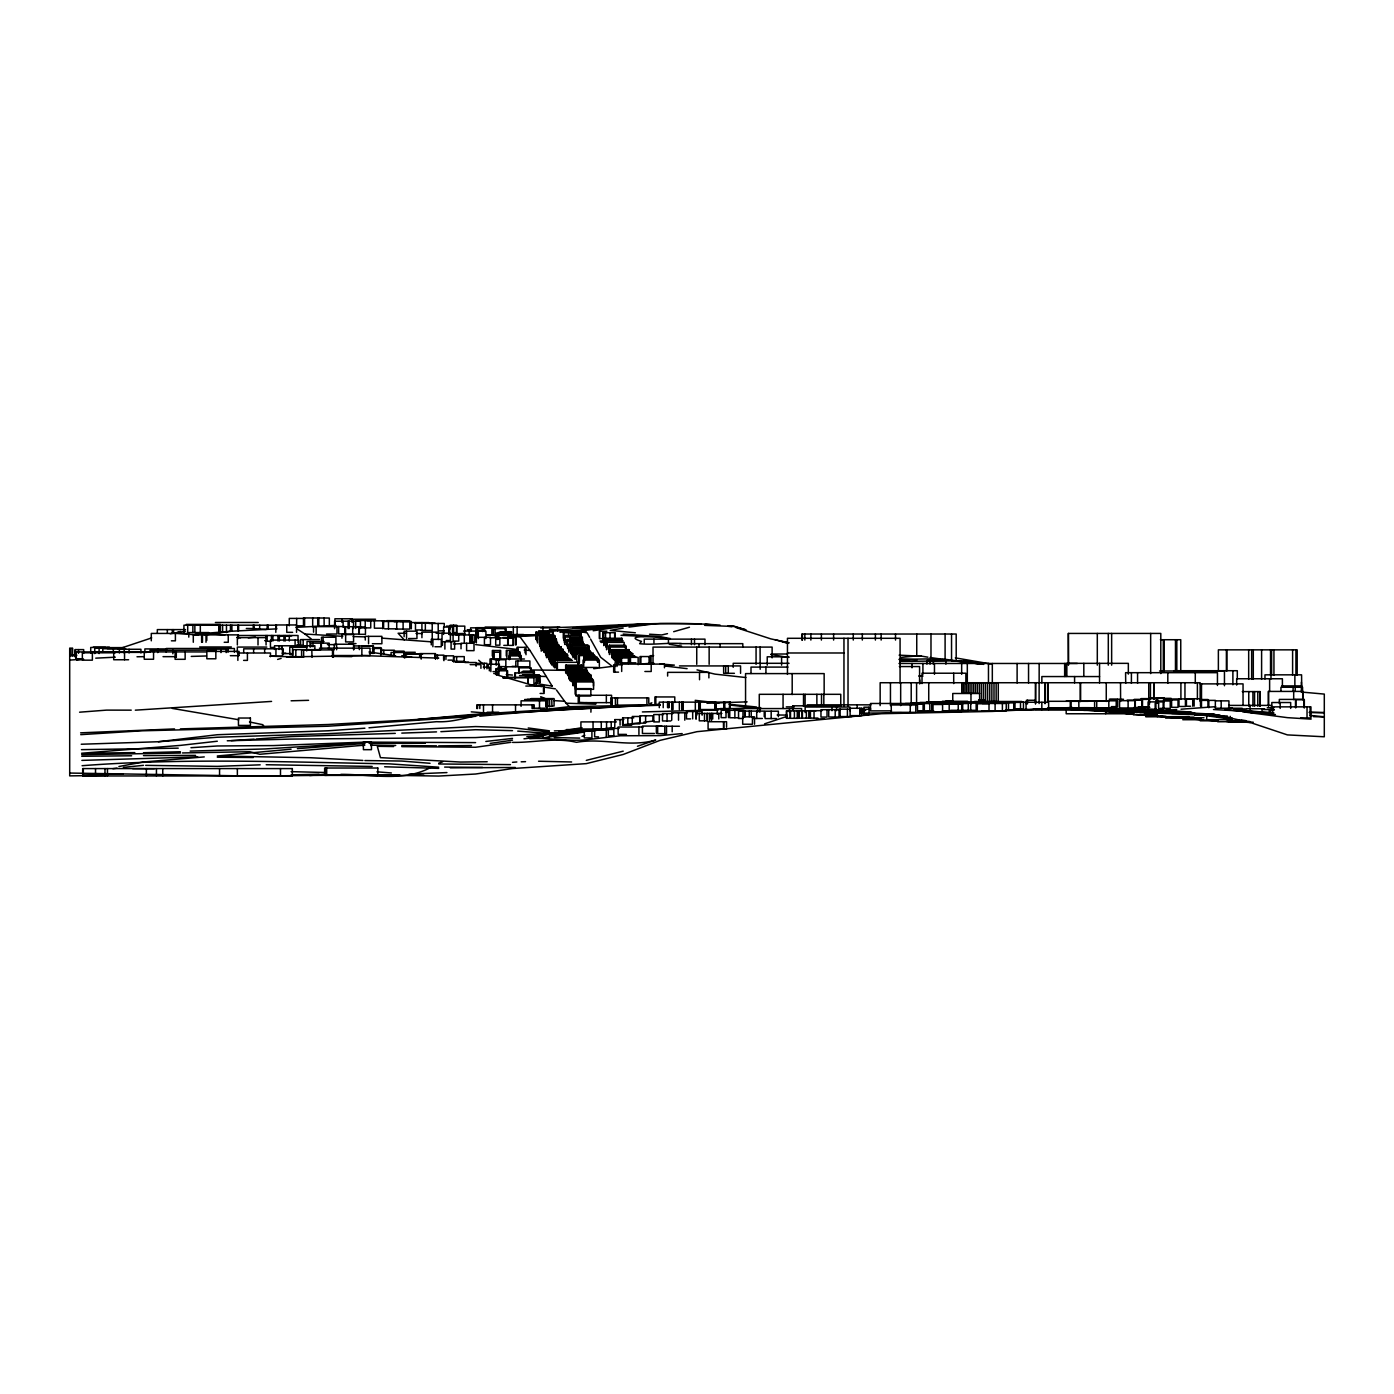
<?xml version="1.0" encoding="UTF-8"?>
<svg xmlns="http://www.w3.org/2000/svg" width="1394" height="1394" viewBox="0 0 1394 1394"><rect width="100%" height="100%" fill="white"/><g stroke="black" fill="none" stroke-linecap="round" stroke-linejoin="round"><path stroke-width="1.5" d="M590.899 712.177L591.039 708.361L568.055 708.413L469.97 714.686L417.817 719.426L328.008 724.514L180.401 728.888M431.704 766.874C404.608 782.435 370.804 774.21 340.903 774.35M309.729 775.517L326.231 774.193M764.557 723.852L786.861 716.429M438.692 763.215L442.682 761.769M582.03 736.398L584.87 735.283M118.246 649.064L151.702 637.894M637.459 746.278L655.79 740.005C629.182 747.846 602.975 737.583 576.489 742.305C555.387 737.269 533.867 742.775 512.504 742.392M501.579 713.362C478.874 711.672 459.236 722.928 436.549 721.691L368.992 727.807M479.815 716.185C539.583 710.452 599.925 707.124 660.094 705.242M673.668 631.691L689.455 627.23M277.615 659.432L281.118 658.404M205.005 634.967L231.021 631.255L276.901 628.851M558.837 731.589L582.012 727.668M586.299 760.375L623.205 751.157M665.548 665.949L674.382 665.112L660.094 663.962M899.2 659.362L931.558 658.874L947.571 659.954L930.025 657.515M667.778 639.01C664.136 636.814 618.727 634.235 641.484 641.397L639.602 643.697C653.525 645.213 667.343 642.477 681.405 643.523M667.482 633.643L661.662 634.967L649.534 634.218M170.155 633.747L185.507 631.238M180.401 631.447L175.278 633.155L198.593 635.054M600.222 729.654L607.174 728.348L590.864 730.996M118.908 766.508L143.495 761.978L204.273 756.907M629.008 627.073L654.291 623.85M593.182 630.75L634.218 624.739L651.608 623.937M528.744 737.426L549.393 733.993L607.836 728.731L558.715 731.885M523.97 738.803L543.468 736.45M572.673 632.109L624.303 625.192L642.146 624.268M588.407 731.136L614.127 727.668M559.987 632.284L624.791 624.895M623.205 628.067L610.206 630.402L635.35 632.789M490.183 743.403L512.504 740.179M584.783 732.007L542.44 737.966L549.393 737.409M81.235 744.239L158.428 741.73L217.307 734.725L328.008 730.787L364.897 728.208M540.924 709.929L569.397 706.653L660.094 704.876M227.274 740.789L291.102 739.081L475.598 737.583L553.157 733.105M583.877 731.78L549.393 735.492M195.125 634.183L231.021 631.255M112.879 768.686L117.079 768.164M123.369 767.38L143.495 765.341M593.774 668.702L612.297 666.402L600.64 657.254L590.516 639.01M623.205 724.793L639.602 722.754M643.697 722.231L653.943 720.959M526.845 736.642L587.571 730.404M485.844 741.451L512.504 738.419M1250.505 711.567L1273.907 712.892M248.254 637.807L255.416 637.11M217.307 741.225L180.401 745.389L81.601 753.248L134.817 752.621M1149.823 707.368C1122.013 710.957 1093.924 705.747 1065.992 708.5L1065.992 708.5M536.15 634.723L512.504 634.845M291.102 749.188L217.307 755.984L310.496 757.726L362.876 760.444M409.034 774.14L446.934 772.572M900.611 657.463L918.89 655.703L927.916 657.184M733.906 708.762L760.619 707.577M682.171 733.575L660.094 735.631L620.4 735.753L586.299 739.778C567.515 741.556 548.661 737.426 529.65 738.715M921.451 712.125L933.788 710.957M601.354 626.289L547.981 631.046M859.959 711.463L864.193 711.062M1176.693 709.563L1166.046 710.26L1134.333 708.814M79.58 712.195L106.606 710.121L131.228 710.156M653.978 663.422L643.767 664.293L652.706 663.544M297.375 748.665L364.897 743.438M213.09 634.061L224.817 634.932M574.729 731.501L606.146 729.167M1058.97 708.274L1064.633 707.873L992.197 711.428L881.496 713.711L697 731.676L660.094 740.353L623.205 754.468L586.299 763.633L512.504 768.53L475.598 774.018L438.692 776.057L364.897 774.872L254.196 776.075L69.7 773.06M512.504 762.326L516.843 761.978M254.196 739.116L231.247 740.632M605.153 642.146L601.128 642.46L600.047 641.031L604.055 640.77M474.971 715.105L417.817 719.426M1181.032 709.215L1215.742 706.671M69.7 660.111L82.716 659.135M95.75 658.16L115.284 657.184M536.551 635.525L511.493 636.919M510.971 712.77L645.439 705.312M595.151 729.829L607.819 728.957M75.851 655.476L73.76 655.598M638.4 664.171L653.594 663.091M190.961 747.707L217.307 745.982L273.485 745.581L364.897 742.113L475.598 742.619M860.83 709.685L870.762 709.023M540.715 627.945C600.448 626.969 660.338 620.435 720.036 625.122M158.428 741.73L217.307 737.234L328.008 733.662L475.598 726.57L512.504 727.703L549.393 732.129M190.124 751.105L265.243 748.944L364.897 742.671M364.897 745.11L259.824 754.276L249.857 751.732L182.44 752.952M594.977 730.02L549.393 733.471L517.732 731.118M599.315 729.742L608.011 729.184M271.569 701.409L135.323 710.173M542.371 734.15L596.946 729.986M475.598 716.342L328.008 726.222L141.578 730.822L80.73 734.655M76.374 659.414L82.525 659.048M256.095 739.012L291.102 736.572L395.286 733.366M440.87 731.676L475.598 729.707L512.504 730.648M1072.352 707.472L1033.128 709.319M132.639 768.634L154.351 768.756M983.589 664.328L955.308 660.843L899.688 661.401M610.102 626.098L576.977 627.561M450.297 767.833L515.362 767.484M601.197 729.776L607.592 729.445M82.612 659.606L76.705 659.885M1145.885 710.104L1153.483 709.738M706.95 703.273L747.132 701.844M278.486 636.378L291.729 635.856M81.462 749.658L178.223 748.16M1139.804 709.825L1085.194 708.936M80.608 732.843L174.511 728.923M73.568 655.633L76.391 655.529M642.373 711.933L718.781 709.86M861.527 710.539L865.657 710.382M596.458 730.003L554.376 730.892M180.401 751.749L143.495 752.725M859.941 710.191L864.106 710.034M859.871 710.609L864.175 710.452M536.882 635.298L512.504 635.455M453.311 643.976L461.972 643.662M401.803 733.105L436.531 731.885M81.88 760.392L197.756 756.907M521.182 761.821L525.538 761.664M538.554 761.229L571.61 761.978M326.022 772.52L291.102 771.649M566.766 670.357L531.079 669.974M606.669 729.376L566.4 729.585M283.209 653.716L291.102 653.472M1014.867 710.104L1065.992 708.117L1163.973 711.288M81.654 754.677L180.401 753.039M191.257 656.417L206.451 655.982M308.579 700.328L291.102 700.799M81.723 756.28L131.628 755.775M295.929 627.335L335.902 625.401M260.173 764.836L217.307 766.369L145.673 765.358M291.102 774.89L319.121 774.21M471.259 711.846L490.793 713.362M860.237 713.205L901.5 712.683M444.634 767.083L482.568 767.397M136.995 656.783L143.495 656.661M82.089 765.707C184.2 757.866 286.763 762.082 389.065 763.842L438.692 767.188M291.102 656.835L364.897 655.668L438.692 658.125M143.495 755.6L195.596 755.391M266.202 764.731L372.181 766.439M286.397 656.87L291.451 656.801L270.07 656.173M106.606 775.378L69.7 775.883L69.7 648.297L72.662 648.297L72.505 655.668M399.921 775.064L317.362 774.942M70.467 655.319L76.775 655.25M951.422 660.704L970.329 662.708M438.692 745.86L471.468 745.563M552.303 686.162L535.052 683.321M1138.062 709.441L1141.25 709.546L1100.842 708.309L1139.804 709.476M1145.729 714.512L1139.578 714.53L1147.332 715.209M1227.382 716.028L1089.08 710.278M71.739 655.197L75.921 655.197M899.548 660.024L907.058 660.024M369.236 743.42L425.344 743.211L369.236 742.706M350.347 619.25L375.544 619.232M356.515 620.522L370.734 620.522L370.734 627.892L360.872 627.892M386.783 620.644L409.644 620.731M366.918 620.818L383.611 620.818L383.611 628.189L374.394 628.189L374.394 620.818M382.322 621.201L391.923 621.201M400.113 621.445L411.317 621.445L411.317 628.816M394.119 621.707L409.801 621.707L409.801 629.077L395.913 629.077M215.373 622.473L258.238 622.473M411.213 622.56L428.934 622.595M414.907 623.048L435.067 623.135M428.899 623.466L444.25 623.466L444.25 627.161M186.308 624.407L220.461 624.407M296.539 624.965L275.82 624.965L275.82 632.336M296.678 625.784L304.589 625.784L304.589 618.413L289.272 618.413L289.272 625.784M446.411 626.133L464.812 626.133L464.638 634.775M336.128 626.516L344.788 626.516L344.788 633.904L338.637 633.904L338.637 626.516M312.239 626.638L336.965 626.638L336.965 634.026L326.544 634.026M342.872 626.76L359.129 626.69L359.129 634.078L345.573 634.148L345.573 626.76M356.498 626.934L365.455 626.934L365.455 634.322L359.303 634.322L359.303 626.934M485.077 627.126L559.813 627.126M476.33 627.683L496.02 627.683M480.965 628.049L476.068 628.049L476.068 635.437M384.709 628.833L396.732 628.833L396.732 621.463L382.81 621.463L382.81 628.833M493.215 628.659L506.179 628.659L506.179 632.353M185.524 629.6L157.33 629.6L157.33 633.277M467.217 629.739L471.503 629.739M485.251 630.21L477.654 630.21L477.689 636.779M421.162 630.437L432.21 630.437L432.21 623.048M444.25 630.855L438.204 630.855L438.204 623.466M538.607 630.82L579.852 630.82M463.575 631.064L475.842 631.081L475.842 638.452M477.689 631.238L485.931 631.238L485.931 638.626M606.895 631.186L599.368 631.186L599.368 638.574M500.533 631.726L511.563 631.726L511.563 637.267M500.01 632.005L510.291 632.005L510.291 637.546M208.821 632.562L187.702 632.562L187.702 625.192M292.618 632.336L286.746 632.336L286.746 624.965M498.094 632.528L508.549 632.528L508.549 638.069M436.078 633.19L450.419 633.19L450.401 641.101M548.103 632.946L537.317 632.946L537.317 638.487M508.583 633.346L495.828 633.346L495.672 645.161L499.854 645.161L499.854 637.772L489.747 637.772M1068.431 633.434L1068.431 665.147L1068.309 633.434L1160.801 633.434L1160.801 673.598M450.401 633.712L464.812 633.503M570.791 634.026L581.054 634.026L581.054 637.703M553.47 634.322L536.969 634.322L537.108 641.066M523.569 634.514L513.323 634.514L513.323 627.126M456.03 634.932L474.814 634.932L474.814 642.303L469.952 642.303L469.952 634.932M488.092 635.228L491.873 635.228L491.873 627.84M237.607 635.49L298.037 635.49L298.037 642.878M508.531 635.263L498.338 635.263L498.338 638.957M537.108 635.525L554.829 635.525L554.829 639.219M580.758 635.472L564.483 635.472L564.727 644.411L568.212 644.411M555.021 636.744L539.408 636.744L539.408 644.568M502.938 637.494L516.163 637.494L516.163 644.864M266.08 637.616L237.346 637.616L237.346 644.986M539.757 637.842L555.178 637.842M495.95 637.982L513.497 638.016L513.497 645.405M570.285 638.191L581.159 638.191M621.951 638.26L603.811 638.26L603.811 645.649L604.351 638.26M408.634 638.539L416.945 638.539L416.945 631.168L404.121 631.168L404.121 636.692M605.101 638.574L599.699 638.574L599.699 631.186M539.408 639.044L556.398 639.044L556.398 642.721M319.47 639.585L300.599 639.585L300.599 645.108M582.465 639.515L567.044 639.515L567.044 645.056M621.829 639.567L605.798 639.567L605.798 646.955M1160.366 639.724L1180.753 639.724L1180.753 671.35M446.219 640.56L450.419 640.56M171.392 640.822L175.4 640.822L175.4 633.434M607.331 640.839L623.17 640.839M556.624 641.066L540.593 641.066L540.611 648.437M324.053 641.484L307.028 641.484L307.028 647.008M540.506 642.024L556.938 642.024L556.938 645.718M224.207 642.268L228.25 642.268L228.25 634.88M583.075 642.32L569.501 642.32L569.501 646.014M540.611 642.895L557.583 642.895L557.583 646.589M349.11 643.592L356.01 643.592M679.296 643.662L742.81 643.662L742.81 647.356M372.355 643.732L381.886 643.732L381.886 636.344L365.28 636.344L365.28 640.038M557.373 643.801L540.767 643.801L540.767 647.496M571.557 643.767L584.278 643.767M327.398 644.62L335.919 644.62L335.919 637.232L321.509 637.232L321.509 642.773M558.872 644.812L542.231 644.812L542.231 650.353M503.792 645.37L507.695 645.37L507.695 637.982M509.298 645.405L513.114 645.405L513.114 638.016M559.221 645.544L543.329 645.544L543.329 651.085M362.161 646.084L373.069 646.084L373.069 653.472M434.98 646.746L441.271 646.746L441.271 639.358L431.269 639.358L431.269 644.899M93.241 647.147L109.377 647.147M199.673 646.973L231.387 646.973M266.812 647.077L237.328 647.077L237.328 652.601M609.37 647.077L626.15 647.077L626.15 650.771M105.648 647.461L90.715 647.461L90.715 652.984M107.094 647.618L124.101 647.618M274.566 647.461L270.453 647.461L270.453 640.09L298.734 640.09L298.734 645.614M561.224 647.461L545.228 647.461L545.228 653.002M546.065 647.914L560.719 647.914M112.165 648.071L94.757 648.071L94.757 653.594M319.453 648.158L370.037 648.158L370.037 655.529L332.312 655.529M586.891 648.245L571.087 648.245L571.087 653.786M107.216 648.593L121.609 648.593M372.32 648.454L381.538 648.454L381.538 653.978M125.669 648.715L102.807 648.715L102.807 652.409M166.827 648.924L144.871 648.924L144.871 652.601M207.619 648.907L226.194 648.907L226.194 652.601M545.664 649.029L562.915 649.029L562.915 652.723M586.839 648.942L572.202 648.942L572.202 654.483M320.794 649.639L292.792 649.639L292.792 657.01L302.062 657.01M572.795 649.656L588.564 649.656M149.872 650.318L216.175 650.109M380.963 650.231L394.38 650.231L394.38 653.925M546.169 650.336L563.298 650.336M517.976 650.423L506.283 650.423L506.283 655.947M589.854 650.44L572.464 650.44L572.464 655.964M627.579 650.406L611.809 650.406L611.809 657.794L612.123 649.656M394.032 651.155L404.068 651.155L404.068 654.849M563.646 651.033L547.389 651.033L547.389 656.574M575.548 650.981L589.993 650.981M628.119 651.05L612.89 651.05L613.308 658.421M91.324 651.73L150.447 651.73M613.29 651.782L630.315 651.782M91.69 651.922L75.903 651.922L75.903 659.31L83.605 659.31M206.138 651.939L144.262 651.869L144.262 659.257L153.549 659.257L153.549 651.869M564.518 651.8L548.417 651.8L548.243 658.038M591.195 652.009L574.45 652.009L574.45 657.55M146.945 652.375L113.716 652.375L113.716 659.745L128.614 659.745M405.201 652.27L415.29 652.27M548.243 652.514L565.441 652.514M631.168 652.497L614.057 652.497L614.057 659.867L614.597 652.497M115.266 652.793L82.351 652.793L82.351 660.164L92.37 660.164L92.37 652.793M282.163 653.159L285.805 653.159M576.489 653.072L593.286 653.072L593.286 656.766M632.127 653.089L614.771 653.089L615.19 660.46M787.453 652.984L843.962 652.984M369.427 653.316L373.453 653.316L373.453 645.927L353.849 645.927L353.849 649.621M519.753 653.35L509.629 653.35L509.594 659.606M592.328 653.647L576.262 653.647L576.262 659.188M615.137 653.769L633.103 653.769M404.295 653.943L422.643 653.943M579.852 654.1L592.973 654.1M771.3 654.013L787.314 654.013M405.079 654.169L420.918 654.169M632.702 654.344L616.375 654.344L616.375 661.714M509.629 654.622L520.554 654.622M549.358 654.622L567.515 654.622L567.585 658.979M579.643 654.553L593.443 654.553M616.932 654.884L632.458 654.884M594.384 655.041L578.98 655.041L578.824 662.952M567.585 655.285L550.212 655.285L550.212 660.826M578.824 655.581L594.924 655.581M69.7 655.668L72.662 655.668M634.375 655.825L618.222 655.825L618.204 663.614M653.664 655.668L650.109 655.668L650.109 663.039M550.578 656.104L567.689 656.104M270.297 656.226L282.494 656.226L282.494 648.837M634.758 656.226L617.786 656.226L617.786 663.614M163.028 656.661L176.062 656.661M551.205 656.713L565.929 656.713M595.674 656.574L583.807 656.574L583.703 667.447L597.399 667.447M617.525 656.644L635.734 656.644M632.667 656.975L619.999 656.975L619.999 662.498M788.812 656.801L767.223 656.801L767.223 665.165M584.452 657.149L597.19 657.149M612.123 657.027L611.705 649.656L629.06 649.656L629.06 653.333M567.724 657.515L551.763 657.515L551.763 664.886M585.707 657.794L597.381 657.794L597.381 661.488M569.693 658.299L553.435 658.299L553.453 666.681M77.088 659.24L82.716 659.24M524.458 658.996L490.008 658.996L490.008 664.52M553.453 659.292L571.122 659.292M584.888 659.101L598.566 659.101M447.979 660.111L452.109 660.111M243.602 660.39L247.418 660.39L247.418 653.002M572.446 660.39L554.673 660.39L554.673 667.761M452.527 661.296L463.836 661.296M455.455 661.958L465.143 661.958M455.838 662.237L468.593 662.237M464.829 662.516L476.103 662.516L476.103 666.21M635.925 662.83L614.998 662.83L614.998 666.506M476.957 663.3L486.942 663.3L486.942 668.841M789.056 663.3L733.209 663.3L733.209 667.29M898.991 663.474L1077.37 663.474M470.144 664.624L480.93 664.624L480.93 668.318M622.282 664.764L613.656 664.764L613.656 672.152L618.535 672.152M679.453 665.931L740.562 665.931L740.562 673.319M566.138 666.036L581.385 666.036L581.385 669.712M512.068 666.367L516.198 666.367M899.357 666.559L919.587 666.559L919.587 683.13M504.628 666.785L529.023 666.785M483.282 667.151L489.399 667.151L489.329 670.828M580.496 667.116L567.306 667.116L567.306 674.504M787.993 667.099L751 667.099L751 673.476M567.811 668.074L580.009 668.074M504.349 668.824L495.95 668.824L495.95 674.365M496.212 669.259L504.541 669.259M565.79 669.712L556.729 669.712L556.729 662.324L578.405 662.324L578.405 666.018M586.247 669.869L569.275 669.869L569.188 679.226L569.606 671.856M569.153 670.845L587.118 670.845M1173.835 670.706L1237.297 670.706L1237.297 678.756M523.011 671.141L534.129 671.141L534.129 674.835M1159.564 670.984L1224.455 670.984L1224.455 685.743M644.882 671.49L651.207 671.49L651.207 664.102M493.006 671.629L497.24 671.629M521.321 672.013L533.85 672.013M569.188 671.856L587.728 671.856M588.495 672.657L570.111 672.657L570.111 680.028M534.634 672.919L514.769 672.919L514.769 678.46M734.411 673.319L723.643 673.319L723.643 665.931M570.425 673.72L589.383 673.72M522.541 674.818L539.182 674.818L538.537 682.189M519.509 675.567L539.809 675.567L539.809 682.938L539.356 675.567M525.259 675.829L537.631 675.829L537.195 683.217M590.76 675.654L572.673 675.654L572.673 683.043M918.681 676.02L923.037 676.02M573.718 676.595L590.481 676.595M1099.552 676.56L1041.858 676.56L1041.858 682.886M504.088 677.397L536.132 677.397L536.132 684.785M591.283 677.536L573.335 677.536L573.178 685.865L573.648 678.495M502.886 677.658L533.937 677.658L533.937 685.046L529.877 685.046M503.234 678.164L507.573 678.164L507.573 670.793L498.32 670.793L498.32 674.469M573.178 678.495L592.189 678.495M593.06 679.54L574.624 679.54L575.025 686.911M575.025 680.516L593.461 680.516L593.461 686.057M575.461 681.945L593.583 681.945L593.583 689.316L576.053 689.316M1200.164 683.879L1243.047 683.879L1243.047 705.399M525.817 686.057L544.148 686.057L544.148 693.445L540.088 693.445M1281.835 685.9L1301.682 685.9M575.426 687.904L575.025 679.54M1242.298 691.598L1260.211 691.598L1260.211 706.131M979.651 693.498L952.764 693.498L952.764 701.931M576.245 695.275L611.583 695.275L611.583 698.952M1149.301 697.976L1164.199 697.976L1164.199 701.67M1156.724 698.342L1171.152 698.342M531.149 698.586L554.08 698.586L554.08 705.974L552.599 705.974M1141.076 698.621L1156.358 698.621L1156.358 702.315M1185.597 698.742L1200.495 698.742L1200.495 706.131M534.059 699.039L551.919 699.039M1164.251 699.056L1192.741 698.864L1192.741 706.235M527.228 699.387L549.584 699.335L549.584 706.706M1109.206 699.248L1123.477 699.248M1134.193 699.37L1148.917 699.37L1148.917 706.758L1138.358 706.758M524.614 699.509L543.73 699.509M1109.99 699.544L1116.89 699.544L1116.89 706.932L1114.137 706.932M1200.025 699.527L1207.936 699.527L1207.936 706.897M978.605 699.788L984.251 699.788M1163.38 699.945L1178.017 699.945L1178.017 707.333L1171.605 707.333L1171.605 699.945M978.867 700.171L985.157 700.171M1035.446 700.258L1026.402 700.258L1026.402 703.953M1127.101 700.136L1141.947 700.136L1141.947 707.525L1133.74 707.525M1200.617 700.38L1215.359 700.38L1215.324 708.239L1242.176 708.257M946.09 700.746L951.178 700.746M1066.375 700.816L1116.211 700.816L1116.211 708.187M1215.324 700.868L1228.933 700.868L1228.933 708.239M1155.818 701.008L1170.246 701.008L1170.246 708.379L1159.878 708.379M942.309 701.287L967.663 701.287M1047.469 701.304L1088.366 701.304M933.719 701.74L959.299 701.74M974.493 701.478L1021.889 701.478M926.452 702.053L951.614 702.053M965.084 702.088L989.879 702.088M997.163 702.106L1048.619 702.315L1048.619 709.685M920.023 702.419L944.627 702.419M957.957 702.506L982.753 702.506M996.24 702.402L1020.513 702.402L1020.513 709.79M585.567 702.646L611.583 702.646M989.409 702.733L1013.734 702.733L1013.734 710.121L1005.248 710.121M912.896 702.907L937.36 702.907M950.621 702.907L976.149 702.907L976.149 710.295L950.621 710.295M914.569 703.482L870.501 703.482L870.501 710.87L891.568 710.87M982.195 703.482L1006.259 703.482L1006.259 710.853L982.195 710.853M905.386 703.517L929.798 703.517L929.798 710.905L918.019 710.905M943.947 703.552L968.29 703.552L968.29 710.923L943.947 710.923M977.264 703.761L989.008 703.761L989.008 711.149L977.264 711.149L977.368 702.506M660.024 704.336L655.825 704.336L655.825 696.948M898.747 704.214L923.089 704.214L923.089 711.585L917.496 711.585L917.496 704.214M937.134 704.144L961.738 704.144L961.738 711.515L941.159 711.515M807.178 704.841L870.936 704.841M644.812 705.259L615.416 705.259L615.416 697.889M1228.724 705.399L1271.467 705.399L1271.467 709.093M839.746 705.817L792.681 705.817L792.681 709.511M1190.633 706.235L1186.433 706.235L1186.433 698.864M547.825 706.409L551.919 706.409L551.763 699.039M1111.314 706.636L1117.622 706.636L1117.622 699.248M547.703 706.775L547.825 699.387M786.303 706.88L794.284 706.88M1267.268 707.716L1273.785 707.716M1047.783 707.925L1058.638 707.925M1228.445 707.995L1232.401 707.995M533.362 708.204L545.002 708.204M1066.375 708.187L1114.311 708.187M720.297 708.57L801.602 708.57L801.602 712.264M1047.469 708.692L1088.366 708.692M1013.56 708.849L1021.889 708.849M1236.705 708.936L1246.062 708.936M1246.741 708.762L1264.55 708.762M850.427 709.18L839.031 709.18L839.031 716.568L851.926 716.568M1156.358 709.285L1148.081 709.285L1148.081 701.896L1163.154 701.896L1163.154 709.285M698.969 709.529L715.802 709.529L715.802 702.14L715.523 709.529M1013.351 709.494L1027.988 709.494M1035.481 709.529L1078.973 709.529M1274.377 709.563L1262.04 709.563L1262.04 713.658M840.565 709.616L820.961 709.72L820.961 717.091L827.025 717.091L827.025 709.72M1006.66 709.79L1140.553 709.79M1075.401 710.069L1089.707 710.034M1274.151 709.929L1270.666 709.929L1270.666 714.024M744.135 710.365L721.151 710.26L721.151 717.649L726.013 717.649L726.013 710.26M1083.678 710.4L1103.787 710.4M821.92 710.679L809.705 710.679L809.705 718.067M1098.106 710.696L1114.817 710.696M816.03 710.783L786.39 710.923L786.39 718.311L790.154 718.311L790.154 710.923M1094.691 710.853L1103.49 710.853M1108.892 710.957L1126.195 710.957M1108.875 711.201L1116.298 711.201M1119.19 711.254L1131.823 711.254M1130.395 711.724L1146.757 711.724M1134.838 712.16L1157.264 712.125M487.116 712.247L498.825 712.247M1149.823 712.508L1165.262 712.508M687.486 712.804L671.751 712.804L671.751 720.193M1120.044 713.048L1134.368 713.048M1144.282 712.857L1156.776 712.857M1160.418 713.048L1177.86 713.048M1125.585 713.275L1133.357 713.275M672.744 713.589L662.498 713.589L662.498 720.959L670.862 720.959M721.883 713.432L696.233 713.432L696.233 718.973M1171.744 713.467L1188.908 713.467M1130.36 713.763L1066.183 713.763L1066.183 708.222M1204.817 714.146L1214.069 714.146M663.492 714.547L653.751 714.547L653.751 721.918L659.31 721.918L659.31 714.547M1133.392 714.861L1156.393 714.861M1194.71 715.192L1220.099 715.192M1145.415 715.627L1157.49 715.627M640.56 716.481L632.266 716.481L632.266 723.869L639.863 723.869L639.863 716.481M1145.798 716.812L1189.03 716.603M838.77 717.004L828.733 717.004L828.733 709.616M1181.293 717.126L1194.013 717.126M633.747 717.875L622.595 717.875L622.595 725.246L631.726 725.246M738.593 717.753L729.759 717.753L729.759 710.365M1188.96 717.736L1203.98 717.736M1300.585 717.927L1310.952 717.927L1310.952 706.863L1272.722 706.863L1272.722 714.251M817.982 718.067L802.404 718.154L802.404 710.783M1165.576 718.084L1183.279 718.084M753.039 718.485L762.361 718.485M776.58 718.572L765.132 718.572L765.132 711.201L778.375 711.201L778.375 716.725M1190.929 718.624L1201.036 718.624M690.622 718.903L686.51 718.903L686.51 711.515L702.106 711.515L702.106 715.209M816.379 719.008L824.446 719.008M614.737 719.6L623.85 719.6M1182.757 719.722L1202.708 719.722M1229.63 719.687L1206.699 719.687L1206.699 715.993M1245.922 720.628L1230.257 720.628L1230.257 716.324M1200.182 720.803L1218.164 720.803M1217.642 721.743L1250.052 721.587M616.357 721.9L580.915 721.9L580.915 729.271L606.564 729.271L606.564 721.9M1229.142 722.197L1253.241 722.197M661.906 726.082L642.425 726.082L642.425 733.471L654.378 733.471M679.436 726.257L657.672 726.257L657.672 733.645L666.524 733.645L666.524 726.257M643.157 727.006L618.134 727.006L618.134 734.394L626.446 734.394M619.128 728.417L608.307 728.417L608.307 735.805L613.848 735.805L613.848 728.417M726.553 729.114L708.082 729.114L708.082 721.726L726.553 721.726L726.553 727.267M613.046 729.48L594.628 729.48L594.628 736.868L598.514 736.868M596.144 730.543L584.26 730.543L584.26 737.931L591.91 737.931L591.91 730.543M554.237 737.565L579.712 738.106M230.324 655.685L239.001 655.703M83.919 773.966L123.195 774.228M1213.494 709.529L1273.123 712.804M1324.3 712.491L1309.105 712.351L1324.3 712.787M401.803 745.546L436.531 745.842M217.307 757.203L253.307 757.517M332.347 656.417L351.88 656.626M777.138 715L786.93 715.087M395.722 745.476L371.135 745.198M405.828 633.277L398.109 633.242L404.243 639.829L432.245 641.902M1065.992 709.093L1055.119 708.849M393.648 746.539L377.321 746.313L380.44 757.639L460.49 762.048L487.203 761.751M246.302 628.467L252.227 628.555M1176.728 711.672L1189.988 712.195M401.803 746.644L475.598 747.254L510.849 742.322M415.987 633.451L422.19 633.556M342.75 636.344L304.885 634.009L297.358 629.112M301.557 656.766L290.806 656.557M438.692 763.982L510.465 764.626M957.068 660.704L966.861 660.983M917.13 659.832L899.304 659.24M899.13 655.18L921.382 656.156M1110.513 709.668L1081.152 708.849M1061.74 708.849L1083.138 709.999M408.895 774.89L423.846 775.256M619.389 625.923L660.094 623.606L701.095 623.763M353.135 636.553L364.897 636.866M384.657 766.77L438.692 768.373M1150.782 710.243L1163.746 710.626M1071.934 708.866L1139.804 710.33L1213.599 714.181L1250.505 722.58L1287.394 734.899L1324.3 736.781L1324.3 694.09L1301.752 692.069L1301.578 674.835L1264.968 674.835L1264.968 678.983M1313.444 716.638L1324.3 716.952M1191.661 712.038L1188.943 712.055M364.897 760.549L401.803 761.054L430.049 763.302M1311.127 719.147L1287.394 717.649L1242.542 711.759M704.615 625.366L733.906 626.464L745.999 629.879L733.906 626.15L728.417 625.784M573.073 627.701L590.411 628.921M1060.904 708.832L1071.725 709.354M586.299 631.796L579.015 631.499L587.083 632.824L589.662 637.389M643.836 636.378L620.992 635.316M556.433 689.995L566.016 703.203L595.743 704.179L595.691 703.081L579.312 702.384M537.892 676.195L546.343 676.56L551.954 685.778M1099.134 709.058L1101.295 709.145M1061.688 708.866L1065.992 709.058M376.972 771.823L391.365 772.973M1227.4 721.412L1250.505 722.423L1226.162 721.412M1217.781 721.012L1150.677 715.836M1094.813 708.988L1097.88 709.163M1095.179 708.814L1103.142 709.476M730.195 705.12L761.002 708.518M553.732 700.572L564.553 701.252M254.196 628.589L266.184 629.513M1115.949 712.073L1087.459 710.278M1195.843 718.694L1199.973 718.956M584.365 708.1L569.397 706.653L566.016 703.203M497.466 668.04L501.77 668.318M549.393 629.374L570.582 631.186M449.548 634.444L457.702 634.984M687.103 668.65L666.332 666.175M1261.727 711.986L1233.829 709.407M899.635 660.181L909.48 660.861M1166.046 710.26L1186.939 711.794M1133.357 714.146L1102.898 711.219M382.27 638.156L404.243 639.829M1176.693 717.3L1183.088 717.771M1183.036 718.171L1170.35 717.161M729.01 704.266L756.559 707.002M1189.221 718.624L1201.401 719.565M1207.5 720.036L1217.345 720.82M518.341 649.587L475.598 644.603M524.179 650.057L530.016 650.51L546.343 676.56M1213.599 720.053L1217.642 720.384M1122.675 713.101L1133.444 713.955M1160.418 715.889L1166.064 716.359M493.755 673.529L497.919 673.877M506.249 674.557L512.504 675.062M486.541 634.828L496.944 635.699M1250.505 712.561L1254.461 712.909M1146.391 715.471L1135.814 714.39M1155.556 715.906L1166.133 716.812M745.842 677.536L714.948 674.121L697 669.887M1225.099 709.563L1275.405 714.564M1123.425 713.118L1131.911 713.885M705.207 624.163L715.453 625.122M727.755 626.289L731.85 626.673M1309.942 715.401L1324.3 716.777M944.365 659.205L955.308 660.599M1250.505 712.038L1253.886 712.369M1129.245 713.048L1133.461 713.467M1178.54 711.759L1232.383 719.391M1124.749 713.031L1133.235 713.885M718.903 703.012L695.153 700.346M623.205 634.078L660.094 636.622L670.409 638.591M328.008 648.454L330.692 648.768L328.182 648.245M541.813 686.615L531.828 685.064L496.142 674.679L496.369 668.824M512.504 635.821L519.945 636.709L530.016 650.51M236.823 637.337L240.552 637.79M1238.639 720.332L1250.505 721.796M770.795 654.466L787.854 657.376M1184.464 711.898L1195.094 713.327M1203.597 714.442L1231.46 718.537M549.393 730.822L528.221 727.964M1207.152 714.512L1232.157 718.049M296.974 644.725L304.798 645.805M974.615 663.317L981.062 664.224M368.992 651.991L395.652 655.825M947.275 660.111L942.571 659.414M669.277 644.307L681.561 646.119M1241.618 720.106L1245.678 720.733M264.686 640.595L270.628 641.571M172.298 708.413L238.81 719.757M401.803 655.65L412.049 657.358M784.927 656.696L788.969 657.376M955.308 657.863L992.197 664.206M964.16 660.861L983.519 664.363M249.456 721.97L262.821 724.688L263.849 726.344M543.939 687.068L555.404 688.845M789.248 642.843L770.795 638.87L735.945 627.544M774.89 639.619L788.15 643.418M782.086 641.414L787.767 643.035L786.181 642.425M545.281 698.586L540.75 696.704L542.51 699.753M652.88 705.085L650.162 703.517L651.852 702.785M304.885 634.009L311.036 638.748M483.544 664.589L478.7 660.251M1310.099 706.863L1310.099 716.08M1307.032 706.863L1307.032 717.927M1304.331 707.769L1304.331 699.579L1295.915 699.579L1295.915 707.769M1304.122 707.769L1304.104 699.422L1279.326 699.422L1279.326 703.517M1303.094 699.631L1303.094 691.424L1268.383 691.424L1268.383 705.782M1302.728 691.424L1302.728 699.631M1302.571 691.285L1302.571 687.259L1280.947 687.259L1280.947 691.285M1302.188 687.259L1302.188 691.285M1301.386 682.119L1301.386 692.365M1297.187 675.149L1297.187 649.848L1218.373 649.848L1218.373 670.932M1295.932 649.848L1295.932 675.149M1295.496 699.422L1295.496 707.629M1295.218 687.259L1295.218 691.285M1294.869 674.835L1294.869 687.277M1293.684 691.424L1293.684 699.631M1293.109 687.259L1293.109 691.285M1292.604 649.848L1292.604 675.149M1290.67 708.431L1290.67 702.524L1271.833 702.524L1271.833 708.431M1282.393 687.19L1282.393 678.756L1236.67 678.756L1236.67 685.081M1280.197 702.524L1280.197 708.431M1273.942 649.848L1273.942 675.149M1271.624 649.848L1271.624 675.149M1270.979 674.835L1270.979 678.983M1270.526 649.848L1270.526 675.149M1269.62 678.756L1269.62 691.407M1269.359 709.563L1269.359 713.658M1268.557 691.424L1268.557 705.782M1261.605 649.848L1261.605 679.366M1259.862 691.598L1259.862 706.131M1257.789 691.598L1257.789 706.131M1254.565 691.598L1254.565 706.131M1253.293 649.848L1253.293 679.366M1252.927 691.598L1252.927 706.131M1251.655 649.848L1251.655 679.366M1250.069 705.399L1250.069 709.093M1248.763 691.598L1248.763 706.131M1248.676 649.848L1248.676 679.366M1232.888 670.706L1232.888 684.803M1226.894 649.848L1226.894 670.932M1226.389 649.848L1226.389 670.932M1221.179 700.868L1221.179 708.239M1217.45 685.499L1217.45 672.675L1125.585 672.675L1125.707 683.356M1208.825 700.38L1208.825 707.751M1201.523 683.879L1201.489 706.897M1200.147 701.478L1200.147 682.729L880.154 682.729L880.154 705.625M1197.394 682.729L1197.394 699.387M1195.285 672.675L1195.285 683.356M1194.135 698.742L1194.135 706.131M1185.423 699.108L1185.423 706.479L1178.993 706.479L1178.993 699.108M1184.952 682.729L1184.952 699.387M1180.91 682.729L1180.91 699.387M1176.815 639.724L1176.815 671.35M1175.473 639.724L1175.473 671.35M1167.806 672.675L1167.806 683.356M1164.217 639.724L1164.217 671.35M1163.938 701.008L1163.938 708.379M1163.31 639.724L1163.31 671.35M1157.665 697.976L1157.665 701.67M1157.299 712.909L1157.299 716.603M1155.922 703.256L1155.922 710.626M1150.66 633.434L1150.66 673.598M1150.433 682.729L1150.433 699.387M1149.527 698.621L1149.527 704.162M1148.743 682.729L1148.743 699.387M1142.505 699.37L1142.505 706.758M1137.574 672.675L1137.574 683.356M1135.308 700.136L1135.308 707.525M1131.405 672.675L1131.405 683.356M1128.338 674.121L1128.338 663.352L1066.846 663.352L1066.846 676.264M1128.112 700.677L1128.112 708.065M1120.515 682.729L1120.602 701.478M1111.645 633.434L1111.645 665.147M1108.822 708.344L1108.822 700.955L1078.834 700.955L1078.834 708.344M1108.3 633.434L1108.3 665.147M1106.261 682.729L1106.261 701.478M1105.738 710.069L1105.738 713.763M1099.552 663.352L1099.552 682.886M1097.305 633.434L1097.305 665.147M1096.729 700.955L1096.729 708.344M1094.604 700.955L1094.604 708.344M1083.818 663.352L1083.818 676.264M1080.577 682.729L1080.577 701.478M1080.298 682.729L1080.298 701.478M1074.582 676.56L1074.582 682.886M1071.097 701.304L1071.097 708.692M1070.278 701.304L1070.278 708.692M1066.009 663.474L1066.009 676.491M1064.65 663.474L1064.65 676.491M1048.236 682.729L1048.236 701.478M1047.608 682.729L1047.608 701.478M1045.117 682.729L1045.117 703.552M1044.89 682.729L1044.89 703.552M1041.823 702.315L1041.823 709.685M1039.175 663.474L1039.105 703.552M1035.637 682.729L1035.637 703.552M1035.498 682.729L1035.446 703.953M1028.545 663.474L1028.545 683.008M1027.5 700.258L1027.5 703.953M1026.071 702.315L1026.071 709.685M1023.457 702.106L1023.457 709.494M1017.115 663.474L1017.115 683.008M1014.989 702.402L1014.989 709.79M1008.472 702.733L1008.472 710.121M1002.391 703.482L1002.391 710.853M998.278 682.729L998.278 701.478M996.135 682.729L996.135 701.478M995.107 703.482L995.107 710.853M993.992 682.729L993.992 701.478M992.319 663.474L992.319 683.008M991.866 682.729L991.866 701.478M989.757 682.729L989.757 701.478M988.468 663.474L988.468 683.008M987.666 682.729L987.666 701.478M985.593 682.729L985.593 701.478M983.554 682.729L983.554 701.478M981.515 682.729L981.515 701.478M979.529 682.729L979.651 701.931M977.56 682.729L977.56 693.149M975.626 682.729L975.626 693.149M973.744 682.729L973.744 693.149M971.897 682.729L971.897 693.149M970.973 693.498L970.973 704.04M970.694 702.907L970.694 710.295M970.067 682.729L970.067 693.149M968.325 682.729L968.325 693.149M967.314 663.474L967.314 683.008M966.582 682.729L966.582 693.149M965.868 683.583L965.868 673.215L922.009 673.215L922.009 683.583M964.927 682.729L964.927 693.149M963.306 682.729L963.306 693.149M962.679 703.552L962.679 710.923M961.668 663.474L961.668 674.33M961.755 682.729L961.755 693.149M958.236 704.144L958.236 711.515M956.197 660.216L956.197 634.026L801.829 634.026L801.829 640.073M953.705 673.215L953.705 683.583M951.544 634.026L951.544 660.216M949.192 704.144L949.192 711.515M945.899 664.136L945.899 660.442L926.923 660.442L926.923 664.136M945.097 634.026L945.097 660.216M934.468 663.474L934.468 674.33M933.3 660.442L933.3 664.136M931.715 702.907L931.715 710.295M930.983 634.026L930.983 658.212M930.059 660.442L930.059 664.136M928.735 682.729L928.735 703.552M924.327 703.517L924.327 710.905M922.915 663.474L922.915 674.33M919.709 679.923L919.709 683.949M916.747 634.026L916.747 656.191M916.59 682.729L916.59 703.552M912.007 663.474L912.007 667.813M911.206 682.729L911.206 705.625M910.247 704.963L910.247 712.334M900.663 682.729L900.663 705.625M900.071 682.903L900.071 638.295L787.453 638.295L787.453 674.4M895.506 634.026L895.506 640.073M890.452 682.729L890.452 705.625M881.147 634.026L881.147 640.073M875.397 634.026L875.397 640.073M862.328 634.026L862.328 640.073M859.784 708.257L859.784 715.627M857.205 704.841L857.205 708.518M853.285 634.026L853.285 640.073M849.939 710.713L849.939 707.019L805.157 707.019L805.157 712.561M848.022 638.295L848.022 706.27M847.413 709.18L847.413 716.568M843.962 638.295L843.962 706.27M840.756 706.392L840.756 694.317L759.277 694.317L759.277 708.413M840.129 709.18L840.129 716.568M836.592 707.019L836.592 710.713M835.198 709.616L835.198 717.004M833.612 634.026L833.612 640.073M831.991 707.019L831.991 710.713M824.15 694.578L824.15 673.598L745.563 673.598L745.563 705.068M823.819 694.317L823.819 706.392M821.519 694.317L821.519 706.392M821.38 634.026L821.38 640.073M816.867 694.317L816.867 706.392M814.044 710.679L814.044 718.067M810.872 634.026L810.872 640.073M810.437 710.783L810.437 718.154M808.868 710.783L808.868 718.154M806.377 710.783L806.377 718.154M805.105 694.317L805.105 706.392M804.843 634.026L804.843 640.073M803.519 694.317L803.519 706.392M802.404 634.026L802.404 640.073M802.142 710.766L802.142 718.137L798.64 718.137L798.64 710.766M798.954 710.766L798.954 718.137M798.239 710.94L798.239 718.328L790.503 718.328L790.503 710.94M797.263 710.94L797.263 718.328M794.406 710.94L794.406 718.328M792.994 705.817L792.994 709.511M792.193 673.598L792.193 694.578M789.474 708.57L789.474 712.264M786.686 710.923L786.686 718.311M783.062 694.317L783.062 708.413M781.598 656.801L781.598 665.165M772.119 657.863L772.119 647.095L653.019 647.095L653.019 664.311M771.178 711.201L771.178 718.572M765.933 667.099L765.933 673.476M764.243 716.638L764.243 711.097L738.541 711.097L738.541 718.485L742.985 718.485L742.985 711.097M760.078 647.095L760.166 669.294M759.835 708.57L759.835 712.264M757.639 708.57L757.639 712.264M756.698 711.097L756.698 718.485M756.071 647.095L756.071 664.311M754.537 724.235L754.537 716.847L742.688 716.847L742.688 724.235L752.429 724.235L752.429 716.847M751.209 711.097L751.261 716.638M749.258 711.097L749.258 716.638M745.058 711.097L745.058 716.638M744.623 711.097L744.623 716.638M734.882 710.365L734.882 717.753M730.195 707.682L730.177 702.14L659.292 702.14L659.292 707.682M729.916 702.14L729.916 707.682M729.654 702.14L729.445 707.682M728.278 665.931L728.278 673.319M728.47 710.26L728.47 717.649M728.173 708.57L728.173 712.264M727.842 712.491L727.842 708.797L717.265 708.797L717.265 714.32M726.274 708.797L726.274 712.491M725.699 665.931L725.699 673.319M724.688 702.14L724.619 709.529M724.34 702.14L724.479 709.529M724.044 702.14L724.044 709.529M723.817 702.14L723.817 709.529M723.817 721.726L723.817 729.114M723.486 721.726L723.486 729.114M720.123 643.662L720.123 647.356M718.781 713.432L718.781 718.973M715.349 702.14L715.349 709.529M714.93 702.14L715.035 709.529M712.717 713.432L712.717 718.973M711.48 713.432L711.48 720.82M711.201 713.432L711.201 718.973M709.476 713.432L709.476 720.82M709.145 647.095L709.145 664.311M708.884 677.885L708.884 672.361L667.621 672.361L667.621 676.055M707.35 713.432L707.35 720.82L699.283 720.82L699.283 713.432M707.246 713.432L707.246 720.82M704.981 644.655L704.981 639.132L644.255 639.132L644.255 642.808M704.493 713.432L704.493 720.82M700.293 702.14L700.293 709.529M699.823 702.14L700.049 709.529M699.527 672.361L699.527 679.732M699.596 702.14L699.596 709.529M699.3 702.14L699.3 709.529M698.986 643.662L698.986 647.356M699.213 702.14L699.074 709.529M696.739 647.095L696.739 664.311M696.808 711.515L696.808 715.209M695.833 711.515L695.833 718.903M695.327 702.14L695.327 709.529M694.508 639.132L694.508 644.655M692.679 711.515L692.679 718.903M691.441 639.132L691.441 644.655M684.803 712.804L684.803 720.193M683.112 702.14L683.112 709.529M682.868 702.14L682.868 709.529M682.52 702.14L682.52 709.529M682.311 702.14L682.102 709.529M681.893 702.14L682.032 709.529M681.753 702.14L681.753 709.529M679.366 702.14L679.366 709.529M678.529 712.804L678.529 720.193M674.783 702.489L674.783 696.948L654.884 696.948L654.884 704.336M672.832 702.14L673.058 709.529M672.466 702.14L672.256 709.529M671.978 709.529L671.978 702.14L671.716 709.529M672.187 726.257L672.187 731.798M668.946 702.14L668.946 707.682M668.44 639.132L668.44 642.808M668.615 702.14L668.597 707.682M667.552 702.14L667.552 707.682M667.064 713.589L667.064 720.959M664.781 726.257L664.781 733.645M664.45 667.796L664.45 664.102L621.689 664.102L621.689 671.49M663.213 702.14L663.213 707.682M656.365 726.082L656.365 733.471M653.943 639.132L653.943 642.808M652.862 721.308L652.862 715.784L640.107 715.784L640.107 723.155L645.614 723.155L645.614 715.784M651.033 655.668L651.033 663.039M648.785 703.43L648.785 697.889L610.851 697.889L610.851 705.259M646.921 697.889L646.921 705.259M640.891 656.557L640.891 663.927M638.922 727.006L638.922 734.394M638.156 664.729L638.156 657.341L629.583 657.341L629.583 662.882M630.489 657.341L630.489 662.882M628.624 649.656L628.624 653.333M628.328 663.509L628.328 657.968L620.574 657.968L620.574 663.509M627.823 717.875L627.823 725.246M626.028 649.796L626.028 646.102L609.422 646.102L609.37 654.466M625.47 650.789L625.47 645.248L609.178 645.248L609.178 652.619M624.181 646.084L624.181 642.39L606.617 642.39L606.617 649.778L607.139 642.39M622.996 717.875L622.996 725.246M621.689 638.26L621.951 641.954M621.585 657.968L621.585 663.509M620.4 656.975L620.4 662.498M620.069 719.6L620.069 725.141M617.96 656.644L617.96 662.185M617.403 654.884L616.932 662.272L616.793 654.344M617.455 697.889L617.455 705.259M616.967 662.83L616.967 666.506M615.66 653.769L615.137 661.139L615.19 653.089M615.015 640.055L615.015 632.684L602.888 632.684L602.888 640.055M614.771 664.764L614.771 672.152M614.911 719.6L614.737 726.988M614.632 632.684L614.632 640.055M613.83 651.782L613.83 659.17M613.308 651.05L613.29 659.17M612.262 697.889L612.262 705.259M611.234 721.9L611.234 729.271M610.014 632.684L610.049 640.055M609.788 646.102L609.858 654.466M609.544 645.248L609.544 652.619M606.338 695.275L606.338 702.646M606.268 639.567L606.268 646.955M606.285 729.48L606.285 736.868M605.484 632.684L605.484 640.055M605.327 632.684L605.327 640.055M603.132 632.684L603.132 640.055M601.284 721.9L601.284 729.271M599.35 667.447L599.35 660.076L583.075 660.076L583.075 667.447M598.113 662.15L598.113 658.456L583.981 658.456L583.981 662.15M597.608 658.456L597.608 662.15M593.06 721.9L593.06 729.271M590.795 680.167L590.795 674.626L572.15 674.626L572.15 682.014L572.551 674.626M590.394 674.626L590.481 680.289M588.913 651.312L588.913 645.788L570.494 645.788L570.494 651.312M588.564 645.788L588.564 651.312M587.85 652.253L587.85 644.882L568.578 644.882L568.578 650.423M586.717 672.779L586.717 669.103L568.56 669.103L568.56 676.473M586.421 651.015L586.421 647.321L571.47 647.321L571.627 653.786M586.194 669.103L586.194 672.779M584.4 656.574L584.487 662.15M582.675 644.69L582.675 640.996L567.341 640.996L567.341 646.537M582.465 645.056L582.361 637.041L564.378 637.041L564.378 642.582M582.117 639.515L582.117 645.056M581.699 670.653L581.699 665.112L565.65 665.112L565.65 672.5M581.193 665.112L581.193 670.653M580.74 638.26L580.74 632.737L563.368 632.737L563.368 638.26M581.002 666.036L581.002 669.712M580.706 634.026L580.706 637.703M579.399 655.581L579.399 662.952M579.329 695.275L579.329 702.646M578.249 695.275L578.249 702.646M577.865 662.324L577.865 666.018M576.837 653.647L576.837 661.035M576.053 681.945L575.983 696.024L590.847 696.024L590.847 688.636L575.13 688.636L575.13 694.177M575.426 680.516L575.461 689.316M574.973 652.009L574.973 659.397M573.335 649.656L573.335 655.197M572.986 650.44L572.986 657.811M573.108 675.654L573.108 683.043M572.62 648.942L572.795 655.197M571.993 647.321L571.993 654.692M570.86 673.72L570.425 681.091L570.46 672.657M570.826 645.788L570.826 653.159M569.919 642.32L569.919 646.014M568.909 644.882L568.909 652.253M569.083 669.103L569.083 676.473M568.595 632.737L568.682 636.431M568.316 668.074L568.316 675.445M567.776 667.116L567.811 675.445M567.375 639.515L567.654 648.384M567.184 655.285L567.184 658.979M567.062 659.432L567.062 653.908L548.905 653.908L548.905 659.432M566.522 666.036L566.522 673.407M566.156 665.112L566.138 673.407M564.831 635.472L564.831 642.843M563.664 632.737L563.664 640.107M562.671 653.333L562.671 649.639L546.117 649.639L546.169 655.86M561.224 651.155L561.277 646.711L543.887 646.711L543.887 652.253M557.565 627.126L557.565 630.82M557.217 642.895L557.217 646.589M557.391 662.324L557.391 669.712M556.276 643.784L556.276 640.09L539.861 640.09L539.861 645.614M556.049 639.044L555.892 643.784M555.23 660.39L555.23 667.761M554.568 635.525L554.568 639.219M553.871 658.299L553.941 666.681M553.017 635.786L553.017 632.092L535.836 632.092L535.836 639.48M552.808 632.092L552.808 635.786M552.163 657.515L552.163 664.886M551.588 656.713L551.205 664.102L551.153 656.104M550.63 655.285L550.63 662.673M549.811 654.622L549.811 662.011M549.097 632.092L549.341 635.786M549.358 653.908L549.358 661.279M548.626 652.514L548.626 658.038M547.825 651.033L547.825 656.574M546.831 708.204L546.831 700.816L521.077 700.816L521.077 706.357M546.587 649.639L546.5 657.707M546.187 649.029L546.187 654.57M545.612 647.461L545.664 654.57M544.444 646.711L544.444 652.253M543.712 645.544L543.712 651.085M543.486 686.057L543.486 691.598M542.928 627.126L542.928 632.667M542.684 644.812L542.684 650.353M541.238 643.801L541.238 651.19M541.046 641.066L540.977 648.437M540.158 637.842L540.245 645.614M539.774 636.744L539.757 646.415M539.495 700.816L539.495 708.204M537.474 635.525L537.474 642.913M536.289 632.092L536.289 639.48M534.216 708.553L534.216 704.859L476.8 704.859L476.8 708.553M533.623 671.141L533.623 674.835M532.926 704.859L532.926 708.553M532.072 704.859L532.072 708.553M530.957 671.525L530.957 667.831L518.69 667.831L518.69 673.372M530.609 667.831L530.609 671.525M529.877 668.353L529.877 660.983L515.815 660.983L515.815 666.506M528.065 677.658L528.065 683.199M527.856 677.658L527.856 683.199M526.008 654.71L526.008 647.339L516.982 647.339L516.982 651.033M525.033 647.339L525.033 652.88M521.269 659.606L521.269 655.912L509.054 655.912L509.054 659.606M520.729 655.912L520.729 659.606M519.892 657.463L519.892 651.939L509.402 651.939L509.402 657.463M519.422 651.939L519.422 657.463M519.056 667.831L519.056 673.372M517.976 647.339L517.976 652.88M517.836 660.983L517.836 666.506M517.122 627.126L517.122 634.514M515.536 637.494L515.536 644.864M515.536 704.859L515.536 712.247M515.362 672.919L515.362 678.46M509.873 651.939L509.873 657.463M509.629 632.005L509.629 637.546M508.845 638.365L508.845 634.688L497.989 634.688L497.989 638.365M508.252 638.365L508.287 633.939L497.153 633.939L497.153 639.463M508.061 637.982L508.061 645.37M506.98 670.793L506.98 678.164M506.893 650.423L506.893 657.794M506.405 666.785L506.405 670.479M505.848 667.081L505.848 659.711L496.194 659.711L496.194 665.252M505.726 670.305L505.726 666.611L500.446 666.611L500.446 670.305M505.255 628.659L505.255 632.353M501.056 666.611L501.056 670.305M500.673 657.881L500.673 650.493L492.343 650.493L492.343 656.034M500.01 650.493L500.01 656.034M499.366 669.782L499.366 664.241L488.283 664.241L488.283 667.935M498.843 635.263L498.843 638.957M498.895 670.793L498.895 674.469M498.564 659.711L498.564 667.081M497.815 633.939L497.815 639.463M496.63 669.259L496.63 674.801M496.473 633.346L496.473 638.888M495.114 628.659L495.114 636.03M493.912 652.218L493.912 659.589L499.819 659.589L499.819 652.218L493.546 652.218L493.546 657.741M493.406 635.228L493.406 627.84L470.597 627.84L470.597 631.534M493.006 650.493L493.006 657.881M492.552 704.859L492.552 712.247M491.437 658.996L491.437 664.52M490.88 664.241L490.88 671.629M484.328 627.84L484.328 631.534M484.415 637.319L484.415 644.708L490.479 644.708L490.479 637.319L476.347 637.319L476.347 642.861M484.276 663.3L484.276 668.841M483.491 704.859L483.491 712.247M482.498 627.84L482.498 631.534M479.815 704.859L479.815 708.553M478.316 631.238L478.316 638.626M477.933 630.21L477.933 635.734M477.567 704.859L477.567 708.553M476.556 628.049L476.556 635.437M472.74 634.932L472.74 642.303M471.904 634.932L471.904 642.303M470.405 634.932L470.405 642.303M469.151 631.081L469.151 634.775M466.607 643.279L466.607 650.649L474.012 650.649L474.012 643.279L461.031 643.279L461.031 648.802M464.307 634.932L464.307 642.303M464.254 662.15L464.254 656.609L453.886 656.609L453.886 662.15M458.713 633.712L458.713 641.101L453.085 641.101L453.085 633.712M456.535 626.133L456.535 633.503M456.622 656.609L456.622 662.15M453.59 625.209L453.59 632.597L456.762 632.597L456.762 625.209L450.157 625.209L450.157 628.903M453.468 661.366L453.468 655.825L443.606 655.825L443.606 659.519M451.081 641.728L451.081 649.099L454.636 649.099L454.636 641.728L442.49 641.728L442.49 645.405M449.704 627.056L449.704 634.444L452.562 634.444L452.562 627.056L443.606 627.056L443.606 634.444M448.763 627.056L448.763 634.444M445.958 655.825L445.958 659.519M444.895 641.728L444.895 649.099M443.937 660.686L443.937 655.145L435.52 655.145L435.52 658.839M442.037 633.19L442.037 640.56M438.343 639.532L438.343 632.144L421.929 632.144L421.929 637.685M437.472 655.145L437.472 658.839M435.503 659.135L435.503 653.594L419.646 653.594L419.646 657.288M434.911 654.57L434.911 658.264M432.889 639.358L432.889 646.746M432.227 632.144L432.227 639.532M425.344 623.048L425.344 630.437M421.912 622.56L421.912 629.949L415.482 629.949L415.482 622.56M421.18 653.594L421.18 659.135M406.56 631.168L406.56 638.539M405.741 653.943L405.741 657.637M404.434 658.02L404.434 652.479L391.069 652.479L391.069 656.173M403.11 621.707L403.11 629.077M394.101 652.479L394.101 656.173M388.473 621.463L388.473 628.833M383.803 650.231L383.803 653.925M380.893 655.041L380.893 647.652L373.714 647.652L373.871 653.194M371.24 742.288L371.24 745.982M368.556 636.344L368.556 643.732M365.228 620.522L365.228 627.892M363.416 742.288L363.416 749.676L371.466 749.676L371.466 742.288L363.172 742.288L363.172 745.982M361.865 648.158L361.865 655.529M360.454 628.485L360.454 621.097L334.595 621.254L334.595 628.642M359.338 645.927L359.338 649.621M355.714 621.097L355.714 628.485M353.571 621.166L353.571 628.555M353.553 649.778L353.553 644.237L334.264 644.237L334.264 649.778M352.717 626.69L352.682 634.148M352.09 622.473L352.09 618.779L334.908 618.779L334.908 624.32M349.214 621.166L349.214 628.555M348.082 621.254L348.082 628.642M345.642 634.549L345.642 641.92L353.553 641.92L353.553 634.549L341.948 634.549L341.948 638.225M343.116 621.254L343.116 626.795M341.913 618.779L341.913 622.473M336.616 644.237L336.616 649.778M333.41 657.288L333.41 649.918L301.592 649.918L301.592 657.288M332.504 649.918L332.504 657.288M329.332 625.418L329.332 618.047L303.474 617.925L303.474 625.314M329.158 648.663L329.158 643.139L310.81 643.139L310.81 646.816M326.701 768.024L326.701 775.395M325.691 768.024L325.691 775.395M324.088 617.978L324.14 625.418M323.129 637.232L323.129 642.773M321.352 643.139L321.352 648.663M320.951 643.139L320.951 648.663M318.808 617.978L318.808 625.366M317.727 617.925L317.727 625.314M316.142 626.638L316.142 634.026M314.87 649.465L314.87 645.77L274.513 645.77L274.513 649.465M313.545 626.638L313.545 632.179M312.97 643.139L312.97 646.816M312.674 617.925L312.674 625.314M311.803 649.918L312.029 657.288M310.026 641.484L310.026 647.008M306.715 650.946L306.715 647.252L289.76 647.252L289.76 654.64L292.548 654.64L292.548 647.252M303.631 649.918L303.631 657.288M303.178 639.585L303.178 646.955M296.678 618.413L296.539 632.336M295.824 649.639L295.824 657.01M295.092 640.09L295.092 645.614M289.29 635.49L289.29 641.031M285.23 635.49L285.23 641.031M283.906 635.49L283.906 641.031M283.191 654.361L283.191 648.82L243.706 648.82L243.706 652.514M282.163 645.77L282.163 649.465M281.536 645.77L281.536 649.465M280.49 768.582L280.49 775.953M279.358 635.49L279.358 641.031M279.061 645.77L279.061 649.465M277.981 635.49L277.981 641.031M276.378 628.886L276.378 625.192L183.921 625.192L183.921 632.562M275.942 648.837L275.942 656.226M272.893 635.49L272.893 641.031M271.447 635.49L271.447 641.031M270.488 656.696L270.488 653.002L237.869 653.002L237.869 660.39M268.171 625.192L268.171 628.886M267.16 625.192L267.16 628.886M267.16 635.49L267.16 641.031M265.958 635.49L266.08 644.986M264.651 648.837L264.651 652.531M259.772 625.192L259.563 628.886M258.012 637.616L258.012 644.986M254.144 625.192L254.144 628.886M253.621 648.82L253.621 652.514M253.203 625.192L253.203 628.886M239.071 655.093L239.071 651.416L206.835 651.416L206.835 658.787L215.843 658.787L215.843 651.416M238.618 625.192L238.618 630.733M238.304 638.574L238.304 634.88L193.296 634.88L193.296 642.268M237.834 625.192L237.834 630.733M237.363 768.582L237.363 775.953M234.401 652.2L234.401 648.506L166.269 648.489L166.269 652.165M231.909 625.192L231.909 630.733M230.446 625.192L230.446 630.733M228.024 648.506L228.024 652.2M226.473 625.192L226.473 632.562M222.622 625.192L222.622 630.733M221.001 648.907L221.001 652.601M220.426 625.192L220.426 632.562M219.468 625.192L219.468 632.562M219.555 768.582L219.555 775.953M218.841 625.192L218.841 632.562M206.8 634.88L206.8 640.421M206.016 634.88L206.016 642.268M202.478 634.88L202.478 642.268M201.625 634.88L201.625 642.268M200.318 625.192L200.318 632.562M194.864 625.192L194.864 632.562M192.877 625.192L192.877 632.562M188.782 637.128L188.782 633.434L151.284 633.434L151.284 640.822M185.141 651.939L185.141 659.31L175.121 659.31L175.121 651.939M176.306 651.869L176.306 657.41M173.536 629.6L173.536 633.277M172.873 650.109L172.873 653.803M172.351 629.6L172.351 633.277M167.35 629.6L167.35 633.277M162.75 768.582L162.75 775.953M157.714 648.924L157.714 652.601M156.442 768.582L156.442 775.953M146.37 768.582L146.37 775.953M140.933 652.967L140.933 649.273L119.361 649.273L119.361 652.967M129.084 649.273L129.084 652.967M124.536 652.375L124.536 659.745M124.171 649.273L124.171 652.967M113.315 648.715L113.315 652.409M107.46 768.582L107.46 775.953M104.986 768.582L104.986 775.953M99.096 648.071L99.096 653.594M95.524 768.582L95.524 775.953M83.675 653.298L83.675 649.604L75.154 649.604L75.154 656.975L75.398 649.604M83.309 768.582L83.309 775.953M78.517 649.604L78.517 653.298M76.304 651.922L76.304 659.31M72.087 648.297L72.087 655.668M69.996 648.297L69.996 655.668M649.081 656.557L639.968 656.557L639.968 663.927L649.081 663.927L649.081 656.557M1134.768 700.677L1119.556 700.677L1119.556 708.065L1134.768 708.065L1134.768 700.677M1158.606 703.256L1155.173 703.256L1155.173 710.626L1158.606 710.626L1158.606 703.256M942.588 704.493L933.022 704.493L933.022 711.864L942.588 711.864L942.588 704.493M915.788 704.963L891.271 704.963L891.271 712.334L915.788 712.334L915.788 704.963M545.925 706.775L545.821 699.387L545.925 706.775M869.037 707.211L863.897 707.211L863.897 714.599L869.037 714.599L869.037 707.211M861.858 708.257L850.113 708.257L850.113 715.627L861.858 715.627L861.858 708.257M250.45 718.032L238.444 718.032L238.444 725.42L250.45 725.42L250.38 718.032M377.826 768.024L324.645 768.024L324.645 775.395L377.826 775.395L377.826 768.024M292.339 768.582L82.682 768.582L82.682 775.953L292.339 775.953L292.339 768.582M1153.762 699.387L1153.762 682.729L1153.692 699.387M570.076 640.735L570.076 637.041L569.954 640.735"/></g></svg>
